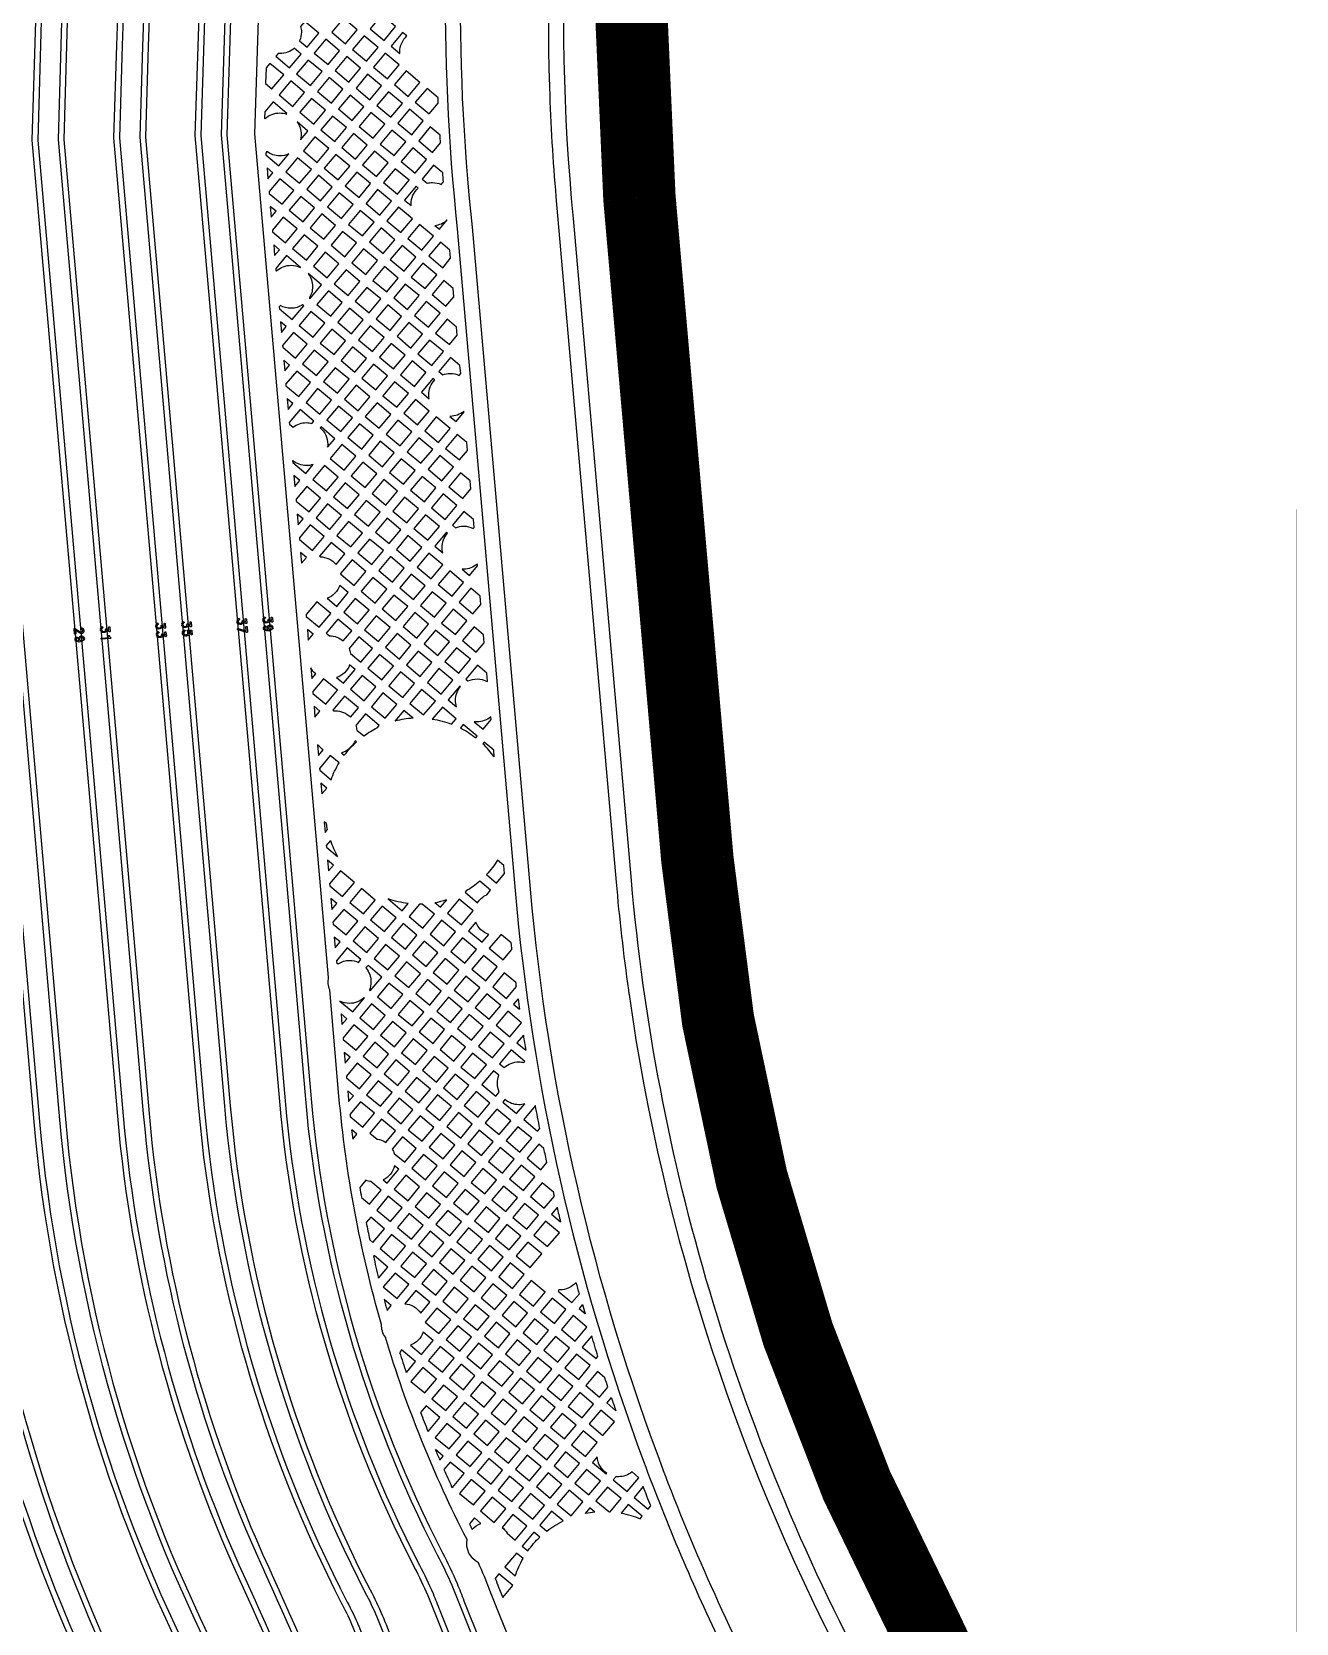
# Model space of a CAD drawing. Extents: x 388 to 686, y 182 to 393.
# Drawn here: x 446.64 to 457.12, y 226.6 to 239.78 of the extents above; entities that cross this region are included whole.
import ezdxf

# ---------------------------------------------------------------- set-up
doc = ezdxf.new("R2010")
doc.units = 0
for name, color, linetype in [('bak_bak_btr2-bcq3156', 8, 'Continuous'), ('bak_outline', 7, 'Continuous'), ('biaozhu1', 4, 'Continuous'), ('quyukuang', 5, 'Continuous')]:
    doc.layers.add(name, color=color, linetype=linetype)

msp = doc.modelspace()

# ---------------------------------------------------------------- linework, layer by layer
at = {"layer": 'bak_bak_btr2-bcq3156'}
for p, q in [((449.62, 239.66), (449.693, 239.599)), ((448.593, 238.652), (448.6, 238.563)), ((448.62, 238.334), (448.628, 238.245)), ((449.732, 238.386), (449.786, 238.34)), ((448.648, 238.015), (448.656, 237.926)), ((448.704, 237.378), (448.712, 237.289)), ((448.732, 237.06), (448.74, 236.971)), ((448.76, 236.741), (448.768, 236.652)), ((449.871, 236.794), (449.935, 236.74)), ((448.816, 236.104), (448.823, 236.015)), ((448.843, 235.786), (448.851, 235.697)), ((449.982, 235.52), (450.048, 235.464)), ((448.871, 235.467), (448.879, 235.378)), ((448.927, 234.831), (448.935, 234.742)), ((448.955, 234.512), (448.963, 234.423)), ((450.094, 234.246), (450.162, 234.189)), ((448.983, 234.194), (448.99, 234.104)), ((449.011, 233.875), (449.018, 233.786)), ((449.038, 233.557), (449.046, 233.468)), ((449.066, 233.238), (449.074, 233.149)), ((449.118, 233.083), (449.083, 233.042)), ((449.094, 232.92), (449.102, 232.831)), ((449.122, 232.601), (449.13, 232.512)), ((449.15, 232.283), (449.158, 232.194)), ((450.672, 231.77), (450.635, 231.726)), ((450.635, 231.726), (450.684, 231.685)), ((449.206, 231.646), (449.213, 231.557)), ((450.716, 231.47), (450.663, 231.407)), ((449.233, 231.327), (449.241, 231.238)), ((450.663, 231.407), (450.735, 231.347)), ((450.995, 230.044), (450.948, 229.988)), ((450.948, 229.988), (451.024, 229.925)), ((451.205, 229.24), (451.177, 229.206)), ((451.177, 229.206), (451.227, 229.164)), ((451.282, 228.979), (451.204, 228.887)), ((451.444, 228.47), (451.406, 228.424)), ((451.406, 228.424), (451.481, 228.36)), ((451.327, 227.978), (451.288, 227.932)), ((451.709, 227.731), (451.634, 227.641)), ((450.562, 227.066), (450.649, 226.993))]:
    msp.add_line(p, q, dxfattribs=at)
for points in [[(446.649, 238.883), (446.678, 239.869, -0.11224), (449.08, 249.18), (449.532, 250.057, 0.141628), (450.558, 255.274), (448.506, 278.729, 0.099784), (448.48, 278.818), (448.424, 278.923), (448.262, 279.03, -0.178542), (448.256, 279.037), (448.251, 279.036), (448.204, 279.568), (448.381, 279.583), (448.428, 279.052), (448.425, 279.052)], [(447.376, 251.169, 0.113402), (444.221, 238.822, 0.027518), (444.222, 238.794), (444.939, 230.594, 0.051907), (445.496, 227.713, -0.148815), (445.527, 227.615, 0.043246), (446.453, 225.351, -0.024528), (446.455, 225.347), (447.359, 223.109, -0.069719), (448.076, 220.232, -0.112667), (448.074, 220.215), (448.099, 220.039, -0.054724), (448.133, 218.675), (446.894, 204.515, -0.070425)], [(447.125, 204.495), (448.363, 218.655, 0.055537), (448.326, 220.09, -0.033616), (448.325, 220.093), (448.319, 220.141, 0.072395), (447.574, 223.196), (446.665, 225.445, -0.09745), (445.17, 230.614), (444.453, 238.817, -0.113399), (447.582, 251.063, 0.141635)], [(447.622, 251.042, 0.113389), (444.498, 238.817), (445.215, 230.618, 0.097507), (446.707, 225.463), (447.615, 223.213, -0.072384), (448.363, 220.146), (448.37, 220.098, -0.055601), (448.408, 218.651), (447.17, 204.491, -0.072979)], [(447.34, 204.476), (448.578, 218.637, 0.057101), (448.533, 220.161, 0.072404), (447.773, 223.277), (446.864, 225.528, -0.077164), (446.862, 225.535, 0.14769), (446.861, 225.539, -0.089113), (446.856, 225.545, -0.097422), (445.385, 230.633), (444.668, 238.824, -0.113292), (447.773, 250.964, 0.141627)], [(447.813, 250.943, 0.113281), (444.713, 238.824), (445.43, 230.637, 0.09736), (446.895, 225.569, -0.142044), (446.907, 225.542), (447.815, 223.294, -0.072391), (448.578, 220.166), (448.583, 220.128, -0.055597), (448.623, 218.633), (447.385, 204.472, -0.073098)], [(447.821, 204.31), (449.02, 217.993, 0.043463), (449.021, 220.011), (449.004, 220.203, 0.071104), (448.281, 223.303), (447.464, 225.402, 0.021783), (447.434, 225.469), (447.244, 225.854, -0.093085), (445.895, 230.675), (445.181, 238.839, -0.11303), (448.228, 250.729, 0.141638)], [(448.268, 250.708, 0.113017), (445.226, 238.839), (445.94, 230.679, 0.093085), (447.285, 225.874), (447.475, 225.489, -0.021783), (447.506, 225.418), (448.323, 223.319, -0.071435), (449.05, 220.192), (449.066, 220.015, -0.043463), (449.064, 217.989), (447.866, 204.306, -0.024862)], [(448.036, 204.29), (449.234, 217.974, 0.043459), (449.236, 220.029), (449.219, 220.223, 0.071086), (448.482, 223.382), (447.665, 225.48, 0.021844), (447.627, 225.565), (447.438, 225.949, -0.0931), (446.109, 230.694), (445.396, 238.846, -0.112919), (448.42, 250.63, 0.141646)], [(448.46, 250.61, 0.112906), (445.441, 238.846), (446.154, 230.698, 0.0931), (447.478, 225.969), (447.668, 225.585, -0.021843), (447.707, 225.497), (448.524, 223.398, -0.071086), (449.263, 220.227), (449.28, 220.033, -0.043459), (449.279, 217.97), (448.081, 204.286, -0.02451)], [(449.759, 217.369, 0.117963), (448.719, 224.357), (448.038, 226.055, 0.02751), (448.002, 226.13, -0.097594), (446.664, 230.751), (445.954, 238.862), (445.971, 239.455, -0.112622), (448.644, 249.848)], [(448.684, 249.828, 0.112622), (446.016, 239.453), (445.999, 238.862), (446.709, 230.755, 0.097449), (448.039, 226.157), (448.099, 226.024, -0.007953), (448.113, 225.984, -0.032549), (448.114, 225.981), (448.761, 224.374, -0.117963), (449.803, 217.365)], [(449.973, 217.35, 0.117962), (448.919, 224.437), (448.237, 226.136, 0.026169), (448.194, 226.228), (448.19, 226.236, -0.09744), (446.878, 230.77), (446.17, 238.869), (446.186, 239.449, -0.112621), (448.835, 249.749)], [(448.875, 249.729, 0.112621), (446.231, 239.448), (446.215, 238.869), (446.923, 230.774, 0.09765), (448.234, 226.247, -0.025634), (448.279, 226.153), (448.961, 224.454, -0.117962), (450.018, 217.346)], [(451.117, 217.19, 0.043929), (451.116, 219.994, 0.073749), (449.898, 225.091), (449.307, 226.565, 0.022145), (449.217, 226.753, -0.021707), (449.217, 226.755, -0.015382), (449.216, 226.756, -0.097444), (448.028, 230.863), (447.325, 238.902), (447.348, 239.669, -0.111855), (449.781, 249.065)], [(449.82, 249.045, 0.111855), (447.393, 239.667), (447.37, 238.902), (448.073, 230.867, 0.0975), (449.257, 226.775, -0.02217), (449.349, 226.583, -0.011362), (449.394, 226.468, -0.033458), (449.395, 226.466, -0.026298), (449.396, 226.464), (449.94, 225.108, -0.076279), (451.175, 219.819, -0.041114), (451.162, 217.187)], [(451.332, 217.172, 0.037972), (451.36, 219.629, -0.037753), (451.359, 219.632, 0.003126), (451.345, 219.832, -0.038466), (451.345, 219.835, 0.076231), (450.098, 225.172), (449.505, 226.649, 0.022181), (449.407, 226.855, -0.097441), (448.243, 230.882), (447.541, 238.908), (447.564, 239.662, -0.111851), (449.972, 248.966)], [(450.012, 248.946, 0.111851), (447.609, 239.661), (447.586, 238.908), (448.288, 230.886, 0.097444), (449.447, 226.876, -0.022149), (449.547, 226.666, -0.011337), (449.596, 226.544), (450.14, 225.189, -0.076278), (451.39, 219.835, -0.038154), (451.39, 219.832, -0.003022), (451.404, 219.639, -0.038483), (451.405, 219.635, -0.038023), (451.377, 217.168)], [(453.188, 248.406, 0.139031), (450.932, 239.326), (450.932, 239.319, -0.058277), (450.932, 239.313, 0.01317), (450.986, 238.412), (451.484, 232.738, 0.01304), (451.586, 231.842, -0.057562), (451.587, 231.837), (451.588, 231.829, -0.057795), (451.589, 231.823), (451.589, 231.819, -0.050437), (451.59, 231.814), (451.591, 231.807, 0.087707), (453.464, 226.088, -0.023816), (454.055, 224.85, -0.056293), (454.058, 224.845, -0.055536), (454.06, 224.839, -0.077529), (455.125, 220.526, -0.032185), (455.147, 218.646), (455.01, 216.93, -0.075618)], [(455.128, 216.808), (455.266, 218.533, -0.077517), (455.267, 218.537), (455.269, 218.543), (455.274, 218.63, 0.02016), (455.289, 219.819), (455.289, 219.824, -0.059319), (455.289, 219.83, 0.011983), (455.252, 220.536, 0.0146), (455.153, 221.379, -0.05876), (455.152, 221.385), (455.152, 221.39, 0.086476), (453.586, 226.131, -0.101689), (451.611, 232.751), (451.131, 238.234, -0.154892), (453.279, 248.307, 0.091197)], [(453.628, 248.197, 0.152895), (451.474, 238.389), (451.954, 232.91, 0.013584), (452.058, 232.003, -0.058289), (452.059, 231.998), (452.06, 231.991, 0.087693), (453.885, 226.434, -0.143964), (455.605, 218.208, -0.034875), (455.603, 218.184), (455.209, 213.666, -0.189033), (455.204, 213.657, -0.029547), (455.198, 213.637, -0.113191), (455.203, 213.604), (454.013, 200.001, -0.406602)], [(451.391, 246.596, 0.126428), (450.169, 238.149), (450.648, 232.667, 0.067116), (451.711, 227.941, 0.023101), (452.366, 226.4, 0.003353), (452.472, 226.182), (452.73, 225.683, -0.016477), (453.126, 224.881, -0.018108), (453.5, 223.972, -0.066743), (454.289, 220.451, -0.002808), (454.301, 220.33, -0.050535), (454.27, 218.124, -0.025198), (454.27, 218.12), (454.265, 218.097), (454.164, 216.949, -0.104536)], [(454.308, 217.127), (454.391, 218.077), (454.396, 218.101, 0.033724), (454.468, 219.591), (454.467, 219.595, -0.060066), (454.468, 219.602, 0.019511), (454.416, 220.463, 0.014813), (454.322, 221.269, -0.059508), (454.32, 221.275), (454.32, 221.281, -0.058269), (454.319, 221.287), (454.318, 221.292, 0.086217), (452.842, 225.745, -0.031847), (451.89, 227.828, -0.07139), (451.887, 227.835, -0.054645), (451.886, 227.84, -0.069281), (450.775, 232.678), (450.295, 238.161, -0.126131), (451.5, 246.528, -0.067431)], [(447.999, 238.92), (448.038, 240.155, -0.111456)], [(448.083, 240.153), (448.044, 238.92), (448.743, 230.926, 0.097517), (449.855, 227.082, -0.021634), (449.968, 226.845, -0.010888), (450.023, 226.708, -0.02159), (450.023, 226.706), (450.856, 224.63, -0.076555), (451.93, 220.019, -0.035538), (451.93, 220.016), (451.931, 220.008, -0.039385), (451.914, 218.059), (450.683, 203.978, 0.203715), (451.073, 202.781, -0.034942), (451.075, 202.779, -0.003859), (451.093, 202.757), (451.15, 202.688, -0.173688), (451.214, 202.515, -0.103263), (451.212, 202.506), (451.208, 202.492, -0.367818), (451.216, 202.478), (451.201, 202.393, -0.05347), (451.2, 202.391)], [(450.853, 203.963), (452.084, 218.044, 0.039386), (452.101, 220.021, -0.034059), (452.101, 220.024), (452.1, 220.032, 0.076554), (451.015, 224.694), (450.125, 226.911, 0.021691), (450.006, 227.163, -0.09745), (448.913, 230.941), (448.215, 238.926), (448.254, 240.148, -0.111455)], [(448.299, 240.146), (448.26, 238.926), (448.958, 230.944, 0.097447), (450.046, 227.183, -0.021664), (450.167, 226.928, -0.010673), (450.224, 226.786), (451.056, 224.71, -0.076772), (452.146, 220.021, -0.039342), (452.129, 218.04), (450.898, 203.96, 0.198813)], [(448.492, 238.935), (448.53, 240.139, -0.015657)], [(446.723, 239.868), (446.694, 238.883), (447.401, 230.803, 0.085375), (448.411, 226.971, -0.005717), (448.847, 225.984, -0.005714), (449.261, 224.989, -0.075665), (450.505, 219.706, -0.041885), (450.496, 217.219), (449.251, 202.992, -0.086633), (449.166, 202.675, -0.013169), (449.148, 202.638, -0.055194), (449.145, 202.634), (449.105, 202.586), (449.108, 202.574), (449.111, 202.574), (449.065, 202.042), (448.888, 202.058), (448.934, 202.589), (448.941, 202.589, -0.121558), (448.946, 202.593), (449.067, 202.667, -0.505162), (449.086, 202.659), (449.091, 202.639)], [(450.666, 217.204, 0.044044), (450.664, 219.849, 0.073879), (449.419, 225.053, 0.011426), (448.566, 227.041, -0.085382), (447.571, 230.818), (446.865, 238.889), (446.893, 239.863, -0.112238)], [(446.938, 239.861), (446.91, 238.889), (447.616, 230.822, 0.085383), (448.607, 227.06, -0.011426), (449.461, 225.07, -0.075666), (450.719, 219.723, -0.041885), (450.71, 217.2)], [(449.693, 239.599, -0.020171), (449.693, 239.613, -0.212915), (449.752, 239.746), (449.716, 239.775), (449.62, 239.66)], [(448.843, 239.033, -0.155609), (448.875, 238.93, -0.065875), (448.869, 238.884)], [(449.091, 202.639), (449.109, 202.661, 0.0133), (449.127, 202.696, -0.026284), (449.128, 202.698, 0.085262), (449.206, 202.996), (450.451, 217.223, 0.044039), (450.449, 219.829, 0.073888), (449.219, 224.973, 0.005713), (448.806, 225.967, 0.005716), (448.37, 226.952, -0.085375), (447.356, 230.799), (446.649, 238.883)], [(451.2, 202.391), (451.203, 202.391), (451.157, 201.859), (450.98, 201.875), (451.026, 202.406), (451.031, 202.406, -0.147166), (451.037, 202.411), (451.156, 202.47), (451.169, 202.519, 0.169435), (451.115, 202.66), (451.036, 202.755, -0.203066), (450.638, 203.982), (451.869, 218.062, 0.039383), (451.886, 220.005), (451.885, 220.016, 0.076549), (450.815, 224.613), (449.927, 226.827, 0.021654), (449.815, 227.062, -0.03334), (449.814, 227.064, -0.097444), (448.698, 230.922), (447.999, 238.92)], [(451.125, 203.925), (452.38, 218.273, 0.034548), (452.376, 220.052, 0.067566), (451.475, 224.261, -0.18304), (451.432, 224.379, 0.006987), (451.272, 224.796), (451.101, 225.221, -0.304497), (451.027, 225.405), (450.439, 226.871, 0.016287), (450.344, 227.101, -0.333187), (450.25, 227.292, -0.045702), (449.573, 228.968, -0.160456), (449.541, 229.074, -0.048633), (449.189, 230.965), (449.112, 231.845, -0.148001), (449.103, 231.948), (448.492, 238.935)], [(448.773, 238.769, -0.109868), (448.698, 238.752, -0.159939), (448.592, 238.787), (448.582, 238.774)], [(449.786, 238.34, -0.018415), (449.786, 238.353, -0.214244), (449.846, 238.486), (449.828, 238.501), (449.732, 238.386)], [(449.935, 236.74, -0.04711), (449.932, 236.773, -0.193828), (449.982, 236.896), (449.967, 236.909), (449.871, 236.794)], [(450.224, 236.637, -0.176116), (450.11, 236.595, -0.004423), (450.108, 236.595)], [(449.034, 236.5, -0.219294), (449.096, 236.365, -0.037101), (449.095, 236.339)], [(448.975, 236.196, -0.08084), (448.919, 236.187, -0.17397), (448.806, 236.228), (448.805, 236.227)], [(450.048, 235.464, -0.061639), (450.043, 235.508, -0.184912), (450.088, 235.627), (450.079, 235.635), (449.982, 235.52)], [(450.335, 235.371, -0.176116), (450.221, 235.33, -0.018068), (450.208, 235.33)], [(448.963, 234.423), (448.996, 234.463, -0.09101), (448.955, 234.512), (448.955, 234.512)], [(450.162, 234.189, -0.07747), (450.154, 234.243, -0.175798), (450.195, 234.357), (450.19, 234.361), (450.094, 234.246)], [(450.446, 234.106, -0.176132), (450.332, 234.065, -0.033754), (450.308, 234.066)], [(449.018, 233.786), (449.058, 233.833, -0.0647), (449.024, 233.864), (449.011, 233.875)], [(449.123, 233.585, -0.050414), (449.19, 233.725), (449.117, 233.786), (449.028, 233.679)], [(449.074, 233.149), (449.094, 233.172, -0.016437), (449.085, 233.222), (449.066, 233.238)], [(449.761, 232.561, -0.054823), (449.597, 232.598), (449.596, 232.598)], [(449.261, 231.009), (449.265, 230.971), (449.265, 230.971, 0.001368), (449.269, 230.92)], [(450.729, 230.901, -0.070965), (450.679, 230.894, -0.179385), (450.563, 230.937), (450.546, 230.916)], [(451.204, 228.887), (451.319, 228.791), (451.334, 228.809, -0.002467), (451.282, 228.979)], [(451.288, 227.932), (451.403, 227.836), (451.408, 227.841, -0.236056), (451.327, 227.978)], [(451.634, 227.641), (451.749, 227.545), (451.771, 227.571, -0.00236), (451.709, 227.731)], [(450.27, 227.422, 0.001319), (450.292, 227.377, -0.125435), (450.365, 227.426)], [(450.852, 227.413), (450.911, 227.363, -0.051171), (451.045, 227.447)], [(450.649, 226.993, -0.050587), (450.713, 227.135), (450.658, 227.181), (450.562, 227.066)], [(450.482, 226.971, -0.005104), (450.511, 226.898), (450.545, 226.813)]]:
    msp.add_lwpolyline(points, format="xyb", dxfattribs=at)
for points in [[(448.863, 239.706), (448.925, 239.653), (449.021, 239.768), (448.906, 239.864), (448.871, 239.823, -0.065502), (448.878, 239.777, -0.103478)], [(449.447, 239.805), (449.562, 239.709), (449.658, 239.824), (449.545, 239.919, -0.002008), (449.541, 239.918)], [(448.665, 239.577), (448.78, 239.48), (448.876, 239.595), (448.818, 239.644, -0.183421), (448.7, 239.599, -0.021886), (448.684, 239.6)], [(449.821, 239.196), (449.936, 239.1), (450.011, 239.19, -0.000697), (450.009, 239.234), (449.918, 239.311)], [(448.572, 239.064), (448.577, 239.06, -0.188948), (448.698, 239.108, -0.081409), (448.754, 239.098), (448.758, 239.103), (448.644, 239.2), (448.574, 239.116)], [(449.849, 238.878), (449.964, 238.781), (450.03, 238.86, -0.00098), (450.026, 238.925), (449.945, 238.993)], [(449.877, 238.559), (449.918, 238.525, -0.065464), (449.964, 238.531, -0.104808), (450.036, 238.516), (450.054, 238.538, -0.001101), (450.048, 238.611), (449.973, 238.674)], [(448.666, 237.819), (448.667, 237.804), (448.672, 237.8, -0.186589), (448.792, 237.846, -0.112487), (448.869, 237.828), (448.87, 237.829), (448.755, 237.926)], [(448.933, 237.777, -0.165547), (448.97, 237.668, -0.141779), (448.942, 237.573), (448.947, 237.569), (449.043, 237.684)], [(448.693, 237.501), (448.695, 237.486), (448.801, 237.396), (448.898, 237.511), (448.888, 237.519, -0.144558), (448.792, 237.49, -0.129795), (448.704, 237.513)], [(450.016, 236.967), (450.049, 236.94, -0.088649), (450.11, 236.951, -0.108512), (450.185, 236.934), (450.197, 236.949), (450.191, 237.016), (450.113, 237.082)], [(448.777, 236.545), (448.778, 236.53), (448.809, 236.505, -0.168079), (448.919, 236.543, -0.066503), (448.965, 236.536), (448.981, 236.556), (448.867, 236.652)], [(450.128, 235.693), (450.153, 235.672, -0.098522), (450.221, 235.686, -0.11775), (450.301, 235.666), (450.308, 235.675), (450.303, 235.742), (450.224, 235.808)], [(449.027, 235.436), (449.032, 235.432, -0.217434), (449.165, 235.368), (449.238, 235.455), (449.123, 235.551)], [(449.202, 235.293, -0.007154), (449.203, 235.289), (449.315, 235.195), (449.411, 235.309), (449.297, 235.406)], [(449.091, 235.088), (449.17, 235.021), (449.266, 235.136), (449.196, 235.195, -0.22189)], [(449.083, 234.799), (449.11, 234.777), (449.11, 234.777, -0.176827), (449.224, 234.735), (449.294, 234.818), (449.179, 234.914)], [(449.272, 234.673, -0.063895), (449.285, 234.63), (449.371, 234.558), (449.467, 234.672), (449.352, 234.769)], [(449.169, 234.431), (449.225, 234.384), (449.322, 234.499), (449.277, 234.537, -0.22221)], [(450.239, 234.419), (450.257, 234.404, -0.108483), (450.332, 234.42, -0.126654), (450.417, 234.398), (450.42, 234.401), (450.414, 234.468), (450.336, 234.534)], [(449.139, 234.162), (449.146, 234.156, -0.019435), (449.159, 234.157, -0.199872), (449.285, 234.104), (449.35, 234.181), (449.235, 234.277)], [(449.328, 234.036, -0.057397), (449.336, 233.996), (449.394, 233.948, -0.042721), (449.506, 234.016), (449.523, 234.035), (449.408, 234.132)], [(449.961, 234.088, -0.053968), (450.122, 234.046), (450.16, 234.091), (450.045, 234.187)], [(450.195, 234.014, -0.04923), (450.322, 233.933), (450.333, 233.946), (450.218, 234.042)], [(449.209, 233.808), (449.233, 233.788, -0.04883), (449.334, 233.899), (449.322, 233.909, -0.223922)], [(450.411, 232.8), (450.493, 232.73), (450.559, 232.809), (450.553, 232.876), (450.502, 232.919, -0.048848)], [(450.233, 232.653), (450.337, 232.567, -0.14395), (450.412, 232.633), (450.444, 232.672), (450.356, 232.746, -0.045846), (450.242, 232.664)], [(449.769, 232.453), (449.884, 232.356), (449.981, 232.471), (449.879, 232.556, -0.007557), (449.856, 232.556)], [(450.261, 232.335), (450.376, 232.239), (450.43, 232.304, -0.221643), (450.322, 232.407)], [(450.434, 232.19), (450.549, 232.093), (450.621, 232.179, -0.000805), (450.615, 232.234), (450.535, 232.301, -0.013596), (450.526, 232.299)], [(449.167, 232.086), (449.168, 232.072), (449.181, 232.061, -0.14322), (449.277, 232.089, -0.108508), (449.351, 232.073), (449.371, 232.097), (449.257, 232.193)], [(449.412, 232.027, -0.178403), (449.454, 231.911, -0.098935), (449.441, 231.843), (449.448, 231.837), (449.545, 231.951), (449.43, 232.048)], [(450.462, 231.871), (450.577, 231.775), (450.658, 231.872, -0.000537), (450.654, 231.906), (450.558, 231.986)], [(449.197, 231.752), (449.303, 231.663), (449.399, 231.778), (449.397, 231.78, -0.1879), (449.277, 231.733, -0.116488)], [(450.518, 231.234), (450.557, 231.201, -0.190277), (450.679, 231.249, -0.060616), (450.721, 231.244), (450.729, 231.253), (450.614, 231.349)], [(450.373, 231.061), (450.487, 230.965), (450.516, 230.999, -0.104567), (450.501, 231.071, -0.096527), (450.514, 231.138), (450.469, 231.176)], [(449.28, 230.814, 0.000589), (449.282, 230.796), (449.387, 230.708), (449.483, 230.823), (449.368, 230.919)], [(449.445, 230.659), (449.505, 230.609, -0.107957), (449.576, 230.582), (449.656, 230.678), (449.541, 230.774)], [(450.719, 230.771), (450.834, 230.674), (450.852, 230.697, -0.002644), (450.816, 230.885), (450.815, 230.885)], [(449.629, 230.527, -0.058939), (449.647, 230.489), (449.733, 230.417), (449.829, 230.532), (449.714, 230.629)], [(450.747, 230.452), (450.861, 230.356), (450.911, 230.415, -0.001648), (450.886, 230.531), (450.843, 230.567)], [(449.554, 230.272), (449.588, 230.244), (449.684, 230.359), (449.65, 230.387, -0.220867)], [(449.362, 230.208, 0.002122), (449.375, 230.127), (449.442, 230.071), (449.539, 230.186), (449.454, 230.257, -0.061775), (449.412, 230.268)], [(450.774, 230.134), (450.889, 230.037), (450.973, 230.137, -0.000527), (450.966, 230.169), (450.871, 230.248)], [(449.414, 229.919, 0.003771), (449.444, 229.775), (449.47, 229.753), (449.567, 229.867), (449.452, 229.964)], [(449.735, 229.246, -0.224552), (449.866, 229.169), (449.941, 229.258), (449.826, 229.355)], [(451.003, 229.351), (451.118, 229.255), (451.18, 229.328, -0.001334), (451.154, 229.42), (451.152, 229.422, -0.219038), (451.017, 229.36, -0.0095), (451.011, 229.36)], [(449.78, 228.902), (449.872, 228.825), (449.969, 228.94), (449.886, 229.009, -0.221934)], [(451.232, 228.569), (451.347, 228.473), (451.416, 228.555, -0.001146), (451.391, 228.632), (451.329, 228.684)], [(449.865, 228.346, 0.004249), (449.925, 228.191), (449.928, 228.188), (450.024, 228.303), (449.91, 228.399)], [(450.058, 227.873, 0.004002), (450.122, 227.73), (450.129, 227.724), (450.225, 227.839), (450.111, 227.935)], [(451.461, 227.787), (451.576, 227.69), (451.672, 227.805), (451.616, 227.853, -0.1718), (451.504, 227.813, -0.027663), (451.484, 227.814)], [(451.316, 227.613), (451.423, 227.524, -0.004326), (451.436, 227.523), (451.527, 227.632), (451.412, 227.728)], [(450.541, 227.394, -0.088634), (450.581, 227.345), (450.648, 227.288), (450.745, 227.403), (450.63, 227.5)], [(451.526, 227.512, -0.052948), (451.682, 227.465), (451.7, 227.487), (451.585, 227.583)], [(450.707, 227.239), (450.754, 227.2, -0.04866), (450.852, 227.313), (450.803, 227.354)]]:
    msp.add_lwpolyline(points, format="xyb", close=True, dxfattribs=at)
for points in [[(449.129, 239.778), (449.243, 239.681), (449.34, 239.796), (449.225, 239.892)], [(449.302, 239.632), (449.417, 239.536), (449.513, 239.651), (449.398, 239.747)], [(448.983, 239.604), (449.098, 239.508), (449.194, 239.623), (449.08, 239.719)], [(449.475, 239.487), (449.59, 239.391), (449.686, 239.505), (449.571, 239.602)], [(448.581, 239.351), (448.634, 239.307), (448.731, 239.422), (448.616, 239.518), (448.586, 239.482)], [(448.838, 239.431), (448.953, 239.335), (449.049, 239.45), (448.934, 239.546)], [(449.156, 239.459), (449.271, 239.363), (449.368, 239.478), (449.253, 239.574)], [(448.693, 239.258), (448.807, 239.162), (448.904, 239.277), (448.789, 239.373)], [(449.011, 239.286), (449.126, 239.19), (449.222, 239.304), (449.107, 239.401)], [(449.33, 239.314), (449.444, 239.217), (449.541, 239.332), (449.426, 239.429)], [(449.648, 239.342), (449.763, 239.245), (449.859, 239.36), (449.744, 239.456)], [(448.866, 239.113), (448.981, 239.016), (449.077, 239.131), (448.962, 239.228)], [(449.184, 239.141), (449.299, 239.044), (449.395, 239.159), (449.281, 239.255)], [(449.503, 239.168), (449.618, 239.072), (449.714, 239.187), (449.599, 239.283)], [(449.039, 238.967), (449.154, 238.871), (449.25, 238.986), (449.135, 239.082)], [(449.357, 238.995), (449.472, 238.899), (449.569, 239.014), (449.454, 239.11)], [(449.676, 239.023), (449.791, 238.927), (449.887, 239.042), (449.772, 239.138)], [(449.531, 238.85), (449.645, 238.754), (449.742, 238.868), (449.627, 238.965)], [(448.894, 238.794), (449.009, 238.698), (449.105, 238.813), (448.99, 238.909)], [(449.212, 238.822), (449.327, 238.726), (449.423, 238.841), (449.308, 238.937)], [(449.704, 238.705), (449.819, 238.608), (449.915, 238.723), (449.8, 238.819)], [(448.748, 238.621), (448.863, 238.525), (448.96, 238.64), (448.845, 238.736)], [(449.067, 238.649), (449.182, 238.553), (449.278, 238.667), (449.163, 238.764)], [(449.385, 238.677), (449.5, 238.581), (449.596, 238.695), (449.482, 238.792)], [(448.61, 238.456), (448.611, 238.441), (448.718, 238.352), (448.814, 238.466), (448.699, 238.563)], [(448.922, 238.476), (449.036, 238.379), (449.133, 238.494), (449.018, 238.591)], [(449.24, 238.504), (449.355, 238.407), (449.451, 238.522), (449.336, 238.618)], [(449.558, 238.532), (449.673, 238.435), (449.77, 238.55), (449.655, 238.646)], [(448.776, 238.303), (448.891, 238.206), (448.987, 238.321), (448.873, 238.417)], [(449.095, 238.33), (449.209, 238.234), (449.306, 238.349), (449.191, 238.445)], [(449.413, 238.358), (449.528, 238.262), (449.624, 238.377), (449.509, 238.473)], [(449.268, 238.185), (449.383, 238.089), (449.479, 238.204), (449.364, 238.3)], [(449.586, 238.213), (449.701, 238.117), (449.797, 238.232), (449.683, 238.328)], [(448.638, 238.137), (448.639, 238.123), (448.746, 238.033), (448.842, 238.148), (448.727, 238.244)], [(448.949, 238.157), (449.064, 238.061), (449.16, 238.176), (449.046, 238.272)], [(449.441, 238.04), (449.556, 237.944), (449.652, 238.058), (449.537, 238.155)], [(449.76, 238.068), (449.874, 237.972), (449.971, 238.086), (449.856, 238.183)], [(448.804, 237.984), (448.919, 237.888), (449.015, 238.003), (448.9, 238.099)], [(449.123, 238.012), (449.237, 237.916), (449.334, 238.031), (449.219, 238.127)], [(449.933, 237.923), (450.048, 237.826), (450.113, 237.905), (450.108, 237.971), (450.029, 238.037)], [(448.977, 237.839), (449.092, 237.742), (449.188, 237.857), (449.074, 237.954)], [(449.296, 237.867), (449.41, 237.77), (449.507, 237.885), (449.392, 237.982)], [(449.614, 237.895), (449.729, 237.798), (449.825, 237.913), (449.711, 238.009)], [(449.15, 237.693), (449.265, 237.597), (449.362, 237.712), (449.247, 237.808)], [(449.469, 237.721), (449.584, 237.625), (449.68, 237.74), (449.565, 237.836)], [(449.787, 237.749), (449.902, 237.653), (449.999, 237.768), (449.884, 237.864)], [(449.005, 237.52), (449.12, 237.424), (449.216, 237.539), (449.101, 237.635)], [(449.324, 237.548), (449.438, 237.452), (449.535, 237.567), (449.42, 237.663)], [(449.642, 237.576), (449.757, 237.48), (449.853, 237.595), (449.738, 237.691)], [(449.961, 237.604), (450.075, 237.508), (450.141, 237.586), (450.135, 237.653), (450.057, 237.719)], [(449.178, 237.375), (449.293, 237.279), (449.389, 237.393), (449.275, 237.49)], [(449.497, 237.403), (449.612, 237.307), (449.708, 237.421), (449.593, 237.518)], [(449.815, 237.431), (449.93, 237.334), (450.026, 237.449), (449.912, 237.546)], [(448.86, 237.347), (448.975, 237.251), (449.071, 237.366), (448.956, 237.462)], [(449.67, 237.258), (449.785, 237.161), (449.881, 237.276), (449.766, 237.372)], [(449.988, 237.285), (450.103, 237.189), (450.169, 237.268), (450.163, 237.334), (450.085, 237.4)], [(448.721, 237.182), (448.723, 237.167), (448.829, 237.078), (448.926, 237.192), (448.811, 237.289)], [(449.033, 237.202), (449.148, 237.106), (449.244, 237.22), (449.129, 237.317)], [(449.351, 237.23), (449.466, 237.133), (449.563, 237.248), (449.448, 237.344)], [(449.843, 237.112), (449.958, 237.016), (450.054, 237.131), (449.939, 237.227)], [(448.888, 237.029), (449.002, 236.932), (449.099, 237.047), (448.984, 237.143)], [(449.206, 237.057), (449.321, 236.96), (449.417, 237.075), (449.302, 237.171)], [(449.525, 237.084), (449.64, 236.988), (449.736, 237.103), (449.621, 237.199)], [(448.749, 236.863), (448.75, 236.849), (448.857, 236.759), (448.953, 236.874), (448.839, 236.97)], [(449.061, 236.883), (449.176, 236.787), (449.272, 236.902), (449.157, 236.998)], [(449.379, 236.911), (449.494, 236.815), (449.591, 236.93), (449.476, 237.026)], [(449.698, 236.939), (449.813, 236.843), (449.909, 236.958), (449.794, 237.054)], [(449.234, 236.738), (449.349, 236.642), (449.445, 236.756), (449.33, 236.853)], [(449.553, 236.766), (449.667, 236.67), (449.764, 236.784), (449.649, 236.881)], [(448.916, 236.71), (449.03, 236.614), (449.127, 236.729), (449.012, 236.825)], [(449.407, 236.593), (449.522, 236.496), (449.618, 236.611), (449.504, 236.707)], [(449.726, 236.621), (449.84, 236.524), (449.937, 236.639), (449.822, 236.735)], [(449.089, 236.565), (449.204, 236.469), (449.3, 236.583), (449.185, 236.68)], [(449.899, 236.475), (450.014, 236.379), (450.11, 236.494), (449.995, 236.59)], [(449.262, 236.42), (449.377, 236.323), (449.473, 236.438), (449.358, 236.534)], [(449.58, 236.447), (449.695, 236.351), (449.791, 236.466), (449.677, 236.562)], [(450.072, 236.33), (450.187, 236.234), (450.253, 236.312), (450.247, 236.379), (450.168, 236.445)], [(449.117, 236.246), (449.231, 236.15), (449.328, 236.265), (449.213, 236.361)], [(449.435, 236.274), (449.55, 236.178), (449.646, 236.293), (449.531, 236.389)], [(449.753, 236.302), (449.868, 236.206), (449.965, 236.321), (449.85, 236.417)], [(448.971, 236.073), (449.086, 235.977), (449.182, 236.092), (449.068, 236.188)], [(449.29, 236.101), (449.405, 236.005), (449.501, 236.12), (449.386, 236.216)], [(449.608, 236.129), (449.723, 236.033), (449.819, 236.147), (449.705, 236.244)], [(449.927, 236.157), (450.041, 236.06), (450.138, 236.175), (450.023, 236.272)], [(449.144, 235.928), (449.259, 235.832), (449.356, 235.946), (449.241, 236.043)], [(449.463, 235.956), (449.578, 235.859), (449.674, 235.974), (449.559, 236.071)], [(449.781, 235.984), (449.896, 235.887), (449.992, 236.002), (449.878, 236.098)], [(450.1, 236.011), (450.215, 235.915), (450.281, 235.994), (450.275, 236.06), (450.196, 236.126)], [(448.833, 235.908), (448.834, 235.893), (448.941, 235.804), (449.037, 235.918), (448.922, 236.015)], [(449.636, 235.81), (449.751, 235.714), (449.847, 235.829), (449.732, 235.925)], [(449.955, 235.838), (450.069, 235.742), (450.166, 235.857), (450.051, 235.953)], [(448.999, 235.755), (449.114, 235.658), (449.21, 235.773), (449.095, 235.87)], [(449.318, 235.783), (449.432, 235.686), (449.529, 235.801), (449.414, 235.897)], [(449.809, 235.665), (449.924, 235.569), (450.02, 235.684), (449.906, 235.78)], [(448.861, 235.59), (448.862, 235.575), (448.969, 235.485), (449.065, 235.6), (448.95, 235.696)], [(449.172, 235.609), (449.287, 235.513), (449.383, 235.628), (449.269, 235.724)], [(449.491, 235.637), (449.605, 235.541), (449.702, 235.656), (449.587, 235.752)], [(449.346, 235.464), (449.46, 235.368), (449.557, 235.483), (449.442, 235.579)], [(449.664, 235.492), (449.779, 235.396), (449.875, 235.51), (449.76, 235.607)], [(449.519, 235.319), (449.633, 235.223), (449.73, 235.337), (449.615, 235.434)], [(449.837, 235.347), (449.952, 235.25), (450.048, 235.365), (449.933, 235.461)], [(449.373, 235.146), (449.488, 235.049), (449.584, 235.164), (449.47, 235.261)], [(449.692, 235.174), (449.807, 235.077), (449.903, 235.192), (449.788, 235.288)], [(450.01, 235.201), (450.125, 235.105), (450.221, 235.22), (450.107, 235.316)], [(449.865, 235.028), (449.98, 234.932), (450.076, 235.047), (449.961, 235.143)], [(450.183, 235.056), (450.298, 234.96), (450.364, 235.038), (450.358, 235.105), (450.28, 235.171)], [(448.916, 234.953), (448.918, 234.938), (449.024, 234.848), (449.121, 234.963), (449.006, 235.059)], [(449.228, 234.972), (449.343, 234.876), (449.439, 234.991), (449.324, 235.087)], [(449.546, 235), (449.661, 234.904), (449.758, 235.019), (449.643, 235.115)], [(450.038, 234.883), (450.153, 234.787), (450.249, 234.901), (450.134, 234.998)], [(449.401, 234.827), (449.516, 234.731), (449.612, 234.846), (449.498, 234.942)], [(449.72, 234.855), (449.834, 234.759), (449.931, 234.874), (449.816, 234.97)], [(449.574, 234.682), (449.689, 234.585), (449.785, 234.7), (449.671, 234.797)], [(449.893, 234.71), (450.008, 234.613), (450.104, 234.728), (449.989, 234.825)], [(450.211, 234.738), (450.326, 234.641), (450.392, 234.72), (450.386, 234.786), (450.308, 234.852)], [(449.429, 234.509), (449.544, 234.412), (449.64, 234.527), (449.525, 234.623)], [(449.747, 234.537), (449.862, 234.44), (449.959, 234.555), (449.844, 234.651)], [(450.066, 234.564), (450.181, 234.468), (450.277, 234.583), (450.162, 234.679)], [(449.602, 234.363), (449.717, 234.267), (449.813, 234.382), (449.698, 234.478)], [(449.921, 234.391), (450.036, 234.295), (450.132, 234.41), (450.017, 234.506)], [(448.972, 234.316), (448.973, 234.301), (449.08, 234.211), (449.176, 234.326), (449.062, 234.422)], [(449.284, 234.335), (449.398, 234.239), (449.495, 234.354), (449.38, 234.45)], [(449.775, 234.218), (449.89, 234.122), (449.987, 234.236), (449.872, 234.333)], [(449.457, 234.19), (449.572, 234.094), (449.668, 234.209), (449.553, 234.305)], [(449.111, 232.723), (449.113, 232.708), (449.219, 232.619), (449.316, 232.734), (449.201, 232.83)], [(449.278, 232.57), (449.393, 232.474), (449.489, 232.588), (449.374, 232.685)], [(449.139, 232.405), (449.14, 232.39), (449.247, 232.3), (449.344, 232.415), (449.229, 232.512)], [(449.451, 232.425), (449.566, 232.328), (449.662, 232.443), (449.547, 232.539)], [(450.088, 232.48), (450.203, 232.384), (450.299, 232.499), (450.184, 232.595)], [(449.306, 232.251), (449.42, 232.155), (449.517, 232.27), (449.402, 232.366)], [(449.624, 232.279), (449.739, 232.183), (449.835, 232.298), (449.72, 232.394)], [(449.943, 232.307), (450.057, 232.211), (450.154, 232.326), (450.039, 232.422)], [(449.479, 232.106), (449.594, 232.01), (449.69, 232.125), (449.575, 232.221)], [(449.797, 232.134), (449.912, 232.038), (450.008, 232.153), (449.894, 232.249)], [(450.116, 232.162), (450.231, 232.066), (450.327, 232.18), (450.212, 232.277)], [(449.97, 231.989), (450.085, 231.892), (450.182, 232.007), (450.067, 232.104)], [(450.289, 232.017), (450.404, 231.92), (450.5, 232.035), (450.385, 232.131)], [(449.652, 231.961), (449.767, 231.865), (449.863, 231.979), (449.748, 232.076)], [(450.144, 231.843), (450.258, 231.747), (450.355, 231.862), (450.24, 231.958)], [(449.507, 231.788), (449.621, 231.691), (449.718, 231.806), (449.603, 231.902)], [(449.825, 231.816), (449.94, 231.719), (450.036, 231.834), (449.921, 231.93)], [(449.361, 231.614), (449.476, 231.518), (449.572, 231.633), (449.458, 231.729)], [(449.68, 231.642), (449.795, 231.546), (449.891, 231.661), (449.776, 231.757)], [(449.998, 231.67), (450.113, 231.574), (450.209, 231.689), (450.095, 231.785)], [(450.317, 231.698), (450.432, 231.602), (450.528, 231.717), (450.413, 231.813)], [(449.534, 231.469), (449.649, 231.373), (449.746, 231.488), (449.631, 231.584)], [(449.853, 231.497), (449.968, 231.401), (450.064, 231.516), (449.949, 231.612)], [(450.171, 231.525), (450.286, 231.429), (450.383, 231.543), (450.268, 231.64)], [(450.49, 231.553), (450.605, 231.456), (450.701, 231.571), (450.701, 231.572), (450.586, 231.668)], [(449.223, 231.449), (449.224, 231.435), (449.331, 231.345), (449.427, 231.46), (449.312, 231.556)], [(449.708, 231.324), (449.822, 231.228), (449.919, 231.342), (449.804, 231.439)], [(450.026, 231.352), (450.141, 231.255), (450.237, 231.37), (450.122, 231.467)], [(450.345, 231.38), (450.459, 231.283), (450.556, 231.398), (450.441, 231.494)], [(449.389, 231.296), (449.504, 231.2), (449.6, 231.314), (449.485, 231.411)], [(450.199, 231.206), (450.314, 231.11), (450.411, 231.225), (450.296, 231.321)], [(449.251, 231.131), (449.252, 231.116), (449.359, 231.026), (449.455, 231.141), (449.34, 231.238)], [(449.562, 231.151), (449.677, 231.054), (449.773, 231.169), (449.659, 231.265)], [(449.881, 231.179), (449.996, 231.082), (450.092, 231.197), (449.977, 231.293)], [(449.417, 230.977), (449.532, 230.881), (449.628, 230.996), (449.514, 231.092)], [(449.736, 231.005), (449.85, 230.909), (449.947, 231.024), (449.832, 231.12)], [(450.054, 231.033), (450.169, 230.937), (450.265, 231.052), (450.15, 231.148)], [(449.59, 230.832), (449.705, 230.736), (449.801, 230.851), (449.687, 230.947)], [(449.909, 230.86), (450.024, 230.764), (450.12, 230.879), (450.005, 230.975)], [(450.227, 230.888), (450.342, 230.792), (450.438, 230.906), (450.324, 231.003)], [(449.763, 230.687), (449.878, 230.591), (449.975, 230.705), (449.86, 230.802)], [(450.082, 230.715), (450.197, 230.618), (450.293, 230.733), (450.178, 230.83)], [(450.4, 230.743), (450.515, 230.646), (450.611, 230.761), (450.497, 230.857)], [(449.937, 230.542), (450.051, 230.445), (450.148, 230.56), (450.033, 230.656)], [(450.255, 230.569), (450.37, 230.473), (450.466, 230.588), (450.351, 230.684)], [(450.573, 230.597), (450.688, 230.501), (450.785, 230.616), (450.67, 230.712)], [(450.11, 230.396), (450.225, 230.3), (450.321, 230.415), (450.206, 230.511)], [(450.428, 230.424), (450.543, 230.328), (450.639, 230.443), (450.524, 230.539)], [(449.791, 230.368), (449.906, 230.272), (450.002, 230.387), (449.888, 230.483)], [(450.601, 230.279), (450.716, 230.183), (450.812, 230.297), (450.698, 230.394)], [(449.646, 230.195), (449.761, 230.099), (449.857, 230.214), (449.742, 230.31)], [(449.964, 230.223), (450.079, 230.127), (450.176, 230.242), (450.061, 230.338)], [(450.283, 230.251), (450.398, 230.155), (450.494, 230.269), (450.379, 230.366)], [(449.501, 230.022), (449.615, 229.926), (449.712, 230.041), (449.597, 230.137)], [(449.819, 230.05), (449.934, 229.954), (450.03, 230.068), (449.915, 230.165)], [(450.138, 230.078), (450.252, 229.981), (450.349, 230.096), (450.234, 230.193)], [(450.456, 230.106), (450.571, 230.009), (450.667, 230.124), (450.552, 230.22)], [(449.674, 229.877), (449.789, 229.78), (449.885, 229.895), (449.77, 229.992)], [(449.992, 229.905), (450.107, 229.808), (450.203, 229.923), (450.089, 230.019)], [(450.311, 229.932), (450.426, 229.836), (450.522, 229.951), (450.407, 230.047)], [(450.629, 229.96), (450.744, 229.864), (450.84, 229.979), (450.725, 230.075)], [(449.847, 229.732), (449.962, 229.635), (450.058, 229.75), (449.943, 229.846)], [(450.165, 229.759), (450.28, 229.663), (450.377, 229.778), (450.262, 229.874)], [(450.484, 229.787), (450.599, 229.691), (450.695, 229.806), (450.58, 229.902)], [(450.802, 229.815), (450.917, 229.719), (451.014, 229.833), (450.899, 229.93)], [(449.529, 229.704), (449.643, 229.607), (449.74, 229.722), (449.625, 229.818)], [(450.339, 229.614), (450.453, 229.518), (450.55, 229.632), (450.435, 229.729)], [(450.657, 229.642), (450.772, 229.546), (450.868, 229.66), (450.753, 229.757)], [(449.702, 229.558), (449.817, 229.462), (449.913, 229.577), (449.798, 229.673)], [(450.02, 229.586), (450.135, 229.49), (450.231, 229.605), (450.116, 229.701)], [(450.512, 229.469), (450.627, 229.372), (450.723, 229.487), (450.608, 229.584)], [(449.556, 229.385), (449.671, 229.289), (449.768, 229.404), (449.653, 229.5)], [(449.875, 229.413), (449.99, 229.317), (450.086, 229.431), (449.971, 229.528)], [(450.193, 229.441), (450.308, 229.345), (450.404, 229.459), (450.29, 229.556)], [(450.048, 229.268), (450.163, 229.171), (450.259, 229.286), (450.144, 229.382)], [(450.366, 229.296), (450.481, 229.199), (450.578, 229.314), (450.463, 229.41)], [(450.685, 229.323), (450.8, 229.227), (450.896, 229.342), (450.781, 229.438)], [(449.903, 229.094), (450.017, 228.998), (450.114, 229.113), (449.999, 229.209)], [(450.221, 229.122), (450.336, 229.026), (450.432, 229.141), (450.317, 229.237)], [(450.54, 229.15), (450.654, 229.054), (450.751, 229.169), (450.636, 229.265)], [(450.858, 229.178), (450.973, 229.082), (451.069, 229.197), (450.954, 229.293)], [(450.076, 228.949), (450.191, 228.853), (450.287, 228.968), (450.172, 229.064)], [(450.394, 228.977), (450.509, 228.881), (450.605, 228.996), (450.491, 229.092)], [(450.713, 229.005), (450.828, 228.909), (450.924, 229.023), (450.809, 229.12)], [(451.031, 229.033), (451.146, 228.936), (451.242, 229.051), (451.128, 229.148)], [(450.568, 228.832), (450.682, 228.735), (450.779, 228.85), (450.664, 228.947)], [(450.886, 228.86), (451.001, 228.763), (451.097, 228.878), (450.982, 228.974)], [(449.931, 228.776), (450.045, 228.68), (450.142, 228.794), (450.027, 228.891)], [(450.249, 228.804), (450.364, 228.708), (450.46, 228.822), (450.345, 228.919)], [(450.741, 228.686), (450.856, 228.59), (450.952, 228.705), (450.837, 228.801)], [(451.059, 228.714), (451.174, 228.618), (451.27, 228.733), (451.155, 228.829)], [(449.785, 228.603), (449.9, 228.507), (449.996, 228.621), (449.882, 228.718)], [(450.104, 228.631), (450.219, 228.534), (450.315, 228.649), (450.2, 228.746)], [(450.422, 228.659), (450.537, 228.562), (450.633, 228.677), (450.519, 228.773)], [(449.959, 228.458), (450.073, 228.361), (450.17, 228.476), (450.055, 228.572)], [(450.277, 228.485), (450.392, 228.389), (450.488, 228.504), (450.373, 228.6)], [(450.595, 228.513), (450.71, 228.417), (450.807, 228.532), (450.692, 228.628)], [(450.914, 228.541), (451.029, 228.445), (451.125, 228.56), (451.01, 228.656)], [(450.132, 228.312), (450.246, 228.216), (450.343, 228.331), (450.228, 228.427)], [(450.45, 228.34), (450.565, 228.244), (450.661, 228.359), (450.546, 228.455)], [(450.769, 228.368), (450.883, 228.272), (450.98, 228.386), (450.865, 228.483)], [(451.087, 228.396), (451.202, 228.3), (451.298, 228.414), (451.183, 228.511)], [(450.305, 228.167), (450.42, 228.071), (450.516, 228.185), (450.401, 228.282)], [(450.623, 228.195), (450.738, 228.098), (450.834, 228.213), (450.72, 228.31)], [(450.942, 228.223), (451.056, 228.126), (451.153, 228.241), (451.038, 228.337)], [(451.26, 228.251), (451.375, 228.154), (451.471, 228.269), (451.357, 228.365)], [(449.986, 228.139), (450.101, 228.043), (450.197, 228.158), (450.083, 228.254)], [(450.478, 228.022), (450.593, 227.925), (450.689, 228.04), (450.574, 228.136)], [(450.797, 228.049), (450.911, 227.953), (451.008, 228.068), (450.893, 228.164)], [(451.115, 228.077), (451.23, 227.981), (451.326, 228.096), (451.211, 228.192)], [(450.159, 227.994), (450.274, 227.897), (450.371, 228.012), (450.256, 228.109)], [(450.97, 227.904), (451.084, 227.808), (451.181, 227.923), (451.066, 228.019)], [(450.333, 227.848), (450.448, 227.752), (450.544, 227.867), (450.429, 227.963)], [(450.651, 227.876), (450.766, 227.78), (450.862, 227.895), (450.748, 227.991)], [(451.143, 227.759), (451.258, 227.662), (451.354, 227.777), (451.239, 227.874)], [(450.187, 227.675), (450.302, 227.579), (450.399, 227.694), (450.284, 227.79)], [(450.506, 227.703), (450.621, 227.607), (450.717, 227.722), (450.602, 227.818)], [(450.824, 227.731), (450.939, 227.635), (451.035, 227.75), (450.921, 227.846)], [(450.361, 227.53), (450.475, 227.434), (450.572, 227.548), (450.457, 227.645)], [(450.679, 227.558), (450.794, 227.462), (450.89, 227.576), (450.775, 227.673)], [(450.997, 227.586), (451.112, 227.489), (451.209, 227.604), (451.094, 227.701)]]:
    msp.add_lwpolyline(points, close=True, dxfattribs=at)
for points in [[(448.869, 238.884), (448.932, 238.958), (448.843, 239.033)], [(448.582, 238.774), (448.583, 238.76), (448.69, 238.67), (448.773, 238.769)], [(448.6, 238.563), (448.641, 238.612), (448.593, 238.652)], [(448.628, 238.245), (448.669, 238.293), (448.62, 238.334)], [(449.982, 238.176), (450.02, 238.145), (450.084, 238.222), (450.084, 238.222)], [(448.656, 237.926), (448.697, 237.975), (448.648, 238.015)], [(448.712, 237.289), (448.752, 237.338), (448.704, 237.378)], [(448.74, 236.971), (448.78, 237.019), (448.732, 237.06)], [(448.768, 236.652), (448.808, 236.701), (448.76, 236.741)], [(450.108, 236.595), (450.159, 236.552), (450.225, 236.631), (450.224, 236.637)], [(449.095, 236.339), (449.155, 236.41), (449.04, 236.507), (449.034, 236.5)], [(448.805, 236.227), (448.806, 236.212), (448.913, 236.122), (448.975, 236.196)], [(448.823, 236.015), (448.864, 236.064), (448.816, 236.104)], [(448.851, 235.697), (448.892, 235.745), (448.843, 235.786)], [(448.879, 235.378), (448.92, 235.427), (448.871, 235.467)], [(450.208, 235.33), (450.27, 235.278), (450.336, 235.357), (450.335, 235.371)], [(448.935, 234.742), (448.975, 234.79), (448.927, 234.831)], [(448.99, 234.104), (449.031, 234.153), (448.983, 234.194)], [(449.804, 234.095), (449.726, 234.16), (449.652, 234.071)], [(450.308, 234.066), (450.382, 234.004), (450.448, 234.083), (450.446, 234.106)], [(450.475, 233.775), (450.47, 233.831), (450.391, 233.897), (450.38, 233.884)], [(449.028, 233.679), (449.029, 233.664), (449.123, 233.585)], [(449.046, 233.468), (449.087, 233.516), (449.038, 233.557)], [(449.083, 233.042), (449.085, 233.027), (449.176, 232.95)], [(449.102, 232.831), (449.143, 232.879), (449.094, 232.92)], [(449.13, 232.512), (449.17, 232.56), (449.122, 232.601)], [(449.596, 232.598), (449.711, 232.501), (449.761, 232.561)], [(449.984, 232.568), (450.03, 232.529), (450.082, 232.592)], [(449.158, 232.194), (449.198, 232.242), (449.15, 232.283)], [(449.213, 231.557), (449.254, 231.605), (449.206, 231.646)], [(449.241, 231.238), (449.282, 231.287), (449.233, 231.327)], [(449.269, 230.92), (449.31, 230.968), (449.261, 231.009)], [(450.546, 230.916), (450.66, 230.82), (450.729, 230.901)], [(449.303, 230.609), (449.338, 230.65), (449.294, 230.686)], [(449.517, 229.457), (449.594, 229.549), (449.48, 229.645), (449.474, 229.639)], [(449.588, 229.19), (449.622, 229.23), (449.563, 229.28)], [(449.747, 228.675), (449.823, 228.767), (449.708, 228.863), (449.692, 228.843)], [(450.024, 227.951), (450.052, 227.984), (449.987, 228.039)], [(451.045, 227.447), (450.948, 227.527), (450.852, 227.413)], [(451.308, 227.521), (451.267, 227.555), (451.228, 227.509)], [(450.365, 227.426), (450.312, 227.472), (450.27, 227.422)], [(450.545, 226.813), (450.628, 226.911), (450.513, 227.008), (450.482, 226.971)]]:
    msp.add_lwpolyline(points, dxfattribs=at)
for centre, radius, start, end in [((449.964, 238.353), 0.178, 275.8227, 312.6086), ((449.849, 233.326), 0.77, 93.3525, 104.8145), ((449.849, 233.326), 0.77, 35.6536, 46.3854), ((449.849, 233.326), 0.77, 198.4154, 209.1656), ((449.848, 233.326), 0.77, 280.1261, 287.6614), ((468.704, 234.246), 18.201, 187.8194, 188.0898), ((468.704, 234.246), 18.201, 188.7729, 189.1668), ((459.059, 231.829), 9.832, 186.6722, 187.1291), ((468.704, 234.247), 18.201, 193.3487, 193.7363), ((459.059, 231.829), 9.832, 192.8697, 193.9565), ((459.059, 231.829), 9.832, 195.0235, 195.5696), ((468.704, 234.246), 18.201, 195.9651, 196.2151), ((459.059, 231.829), 9.832, 197.6804, 198.7073), ((468.704, 234.247), 18.201, 198.5056, 198.8683), ((459.059, 231.829), 9.832, 202.6689, 203.2278), ((451.384, 226.752), 0.772, 95.6457, 101.5905)]:
    msp.add_arc(centre, radius, start, end, dxfattribs=at)
at = {"layer": 'bak_outline', "const_width": 0.6}
msp.add_lwpolyline([(453.785, 248.062, 0.152268), (451.677, 238.407), (452.157, 232.928, 0.101585), (454.064, 226.53, -0.145893), (455.799, 218.078), (454.782, 206.455), (454.708, 205.609), (454.633, 204.744), (454.558, 203.898), (454.218, 200.003, -0.414287), (453.134, 199.093), (441.579, 200.105, -0.414204), (440.669, 201.188), (441.01, 205.083), (441.084, 205.929), (441.16, 206.794), (441.234, 207.64), (442.238, 219.116, 0.144705), (442.013, 220.227, -0.100411), (438.608, 231.743), (438.129, 237.222, -0.151026), (441.891, 254.658, 0.151039)], format="xyb", dxfattribs=at)
at = {"layer": 'biaozhu1'}
msp.add_line((447.224, 234.759), (447.28, 234.764), dxfattribs=at)
for points in [[(447.742, 234.853), (447.74, 234.876, -1), (447.75, 234.876), (447.753, 234.845, -0.599948), (447.745, 234.84), (447.725, 234.851, -0.721013), (447.672, 234.853)], [(447.686, 234.881, -1), (447.69, 234.872, 0.637924), (447.69, 234.844)], [(447.69, 234.844, 0.373125), (447.715, 234.852), (447.715, 234.859, -0.599824), (447.722, 234.864), (447.742, 234.853)], [(447.957, 234.866), (447.955, 234.888, -1), (447.965, 234.889), (447.968, 234.858, -0.599948), (447.96, 234.853), (447.94, 234.863, -0.721013), (447.887, 234.865)], [(447.901, 234.894, -1), (447.905, 234.885, 0.637924), (447.905, 234.857)], [(447.905, 234.857, 0.373125), (447.93, 234.864), (447.93, 234.872, -0.599824), (447.937, 234.876), (447.957, 234.866)], [(448.414, 234.892), (448.412, 234.914, -1), (448.422, 234.915), (448.425, 234.884, -0.599948), (448.417, 234.879), (448.397, 234.889, -0.721013), (448.344, 234.891)], [(448.42, 234.818), (448.418, 234.85, -1), (448.428, 234.851), (448.431, 234.811, -0.543435), (448.425, 234.806), (448.352, 234.828)], [(448.358, 234.92, -1), (448.362, 234.911, 0.637924), (448.362, 234.883)], [(448.362, 234.883, 0.373125), (448.387, 234.891), (448.387, 234.898, -0.599824), (448.394, 234.903), (448.414, 234.892)], [(448.629, 234.904), (448.627, 234.926, -1), (448.637, 234.927), (448.64, 234.896, -0.599948), (448.633, 234.891), (448.613, 234.902, -0.721013), (448.559, 234.903)], [(448.564, 234.842, -0.099456), (448.564, 234.844), (448.567, 234.853, -0.207961), (448.57, 234.856), (448.576, 234.859)], [(448.573, 234.932, -1), (448.578, 234.923, 0.637924), (448.577, 234.895)], [(448.576, 234.859, -1.487176), (448.576, 234.848, 0.77609), (448.596, 234.828)], [(448.577, 234.895, 0.373125), (448.602, 234.903), (448.602, 234.91, -0.599824), (448.609, 234.915), (448.629, 234.904)], [(446.996, 234.834, -0.64464), (447.004, 234.838), (447.039, 234.813, 0.341263), (447.068, 234.816)], [(447.007, 234.824), (447.009, 234.795, -1), (446.999, 234.794), (446.996, 234.834)], [(447.003, 234.75, -0.099456), (447.003, 234.752), (447.006, 234.761, -0.207961), (447.008, 234.764), (447.015, 234.767)], [(447.083, 234.751, -0.421381), (447.008, 234.734), (447.004, 234.743, -0.096495), (447.004, 234.744), (447.003, 234.75)], [(447.015, 234.767, -1.487176), (447.015, 234.756, 0.77609), (447.035, 234.736)], [(447.068, 234.816, 0.570704), (447.055, 234.831, -1), (447.054, 234.841)], [(447.283, 234.825), (447.281, 234.847, -1), (447.291, 234.848), (447.294, 234.816, -0.599948), (447.287, 234.811), (447.267, 234.822, -0.721013), (447.213, 234.824)], [(447.275, 234.771, -1.522952), (447.287, 234.772), (447.297, 234.764, -0.700366), (447.294, 234.755), (447.224, 234.749, -1), (447.224, 234.759)], [(447.227, 234.852, -1), (447.232, 234.843, 0.637924), (447.231, 234.815)], [(447.231, 234.815, 0.373125), (447.257, 234.823), (447.256, 234.83, -0.599824), (447.263, 234.835), (447.283, 234.825)], [(447.28, 234.764, -0.071237), (447.279, 234.765), (447.275, 234.771)], [(447.748, 234.784), (447.746, 234.806, -1), (447.756, 234.807), (447.759, 234.776, -0.599948), (447.751, 234.771), (447.731, 234.781, -0.720964), (447.678, 234.783)], [(447.692, 234.811, -1), (447.696, 234.803, 0.637714), (447.696, 234.774)], [(447.696, 234.774, 0.37336), (447.721, 234.782), (447.721, 234.789, -0.599948), (447.728, 234.794), (447.748, 234.784)], [(447.911, 234.787, 0.818172), (447.933, 234.815, -0.739721), (447.936, 234.824), (447.966, 234.824, -0.393189), (447.971, 234.819), (447.974, 234.791, -1), (447.964, 234.79), (447.962, 234.814), (447.946, 234.814, -0.645263), (447.918, 234.775), (447.908, 234.777, -0.112412), (447.906, 234.778), (447.899, 234.783, -0.127631), (447.897, 234.785), (447.893, 234.794, -0.10157), (447.893, 234.795, -0.431659), (447.907, 234.824)], [(447.907, 234.824, -1), (447.912, 234.815, 0.637714), (447.911, 234.787)], [(448.352, 234.828, -1), (448.355, 234.838), (448.42, 234.818)], [(448.644, 234.843, -0.421381), (448.569, 234.826), (448.565, 234.835, -0.096495), (448.565, 234.836), (448.564, 234.842)]]:
    msp.add_lwpolyline(points, format="xyb", dxfattribs=at)
msp.add_lwpolyline([(447.045, 234.8), (447.034, 234.805), (447.007, 234.824)], dxfattribs=at)
for centre in [(448.618, 234.843), (447.057, 234.75)]:
    msp.add_circle(centre, 0.0151, dxfattribs=at)
for centre, radius, start, end in [((447.692, 234.86), 0.0218, 107.1951, 200.9424), ((447.907, 234.873), 0.0218, 107.1951, 200.9424), ((448.364, 234.899), 0.0218, 107.1951, 200.9424), ((448.579, 234.911), 0.0218, 107.1951, 200.9424), ((448.615, 234.842), 0.0233, 95.1317, 218.3374), ((448.619, 234.841), 0.0255, 5.9099, 104.5165), ((447.054, 234.75), 0.0233, 95.1317, 218.3374), ((447.056, 234.819), 0.0225, 239.2968, 96.3493), ((447.058, 234.749), 0.0255, 5.9099, 104.5165), ((447.233, 234.831), 0.0218, 107.1951, 200.9424), ((447.698, 234.791), 0.0219, 107.3818, 200.7638)]:
    msp.add_arc(centre, radius, start, end, dxfattribs=at)
at = {"layer": 'quyukuang', "const_width": 0.001}
msp.add_lwpolyline([(437.177, 222.238), (437.177, 235.825), (457.116, 235.825), (457.116, 222.238)], close=True, dxfattribs=at)

doc.saveas('drawing.dxf')
